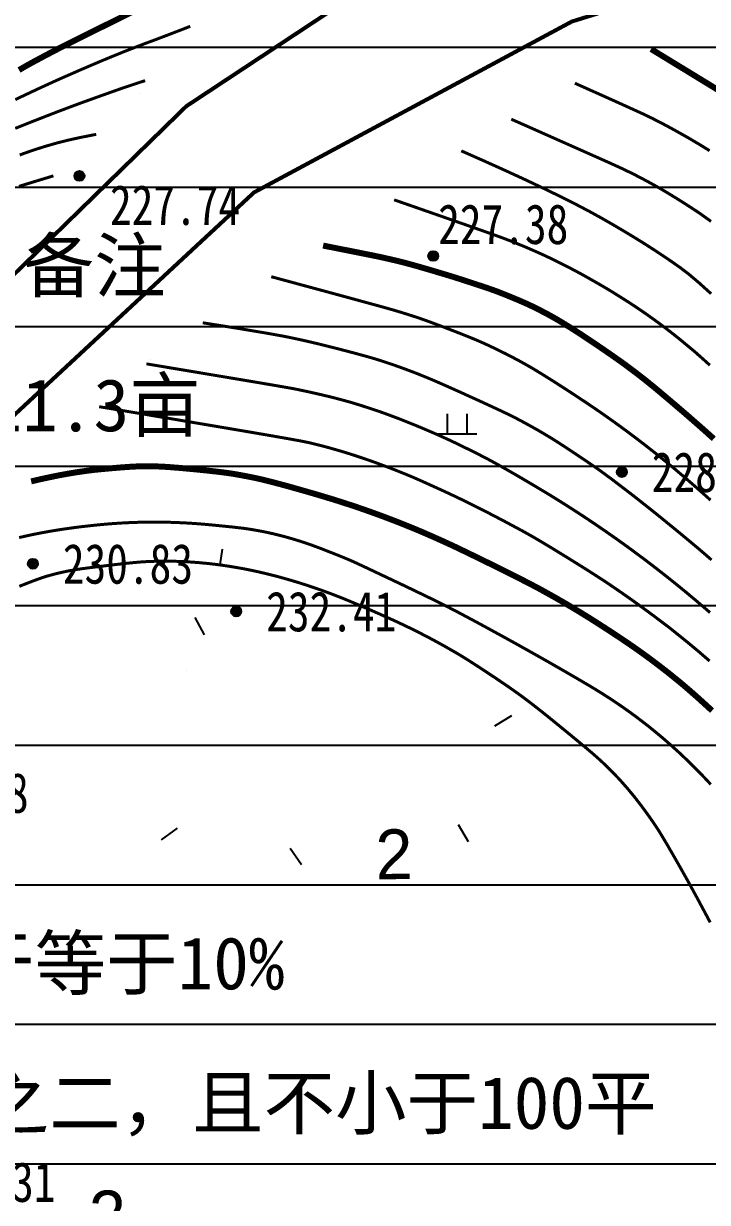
# Model space of a CAD drawing. Extents: x 36524600 to 36525730, y 2746759 to 2747713.
# Drawn here: x 36525126.11 to 36525143.26, y 2747322.76 to 2747352.33 of the extents above; entities that cross this region are included whole.
import ezdxf
from ezdxf.enums import TextEntityAlignment as Align

# ---------------------------------------------------------------- set-up
doc = ezdxf.new("R2010")
doc.units = 0
doc.header["$LTSCALE"] = 1000
doc.header["$MEASUREMENT"] = 0
doc.linetypes.add('X3', pattern=[5, 4, -1])
doc.linetypes.add('X39', pattern=[3, 2.5, -0.5])
for name, color, linetype in [('DGX', 251, 'Continuous'), ('DLSS', 4, 'Continuous'), ('DMTZ', 3, 'Continuous'), ('GCD', 252, 'Continuous'), ('JMD', 6, 'Continuous'), ('PLZJ', 6, 'Continuous'), ('PP-DX-PT', 251, 'Continuous'), ('PUB_TAB', 7, 'Continuous')]:
    doc.layers.add(name, color=color, linetype=linetype)
doc.styles.add('正等线体', font='宋体.shx', dxfattribs={"bigfont": '@@gbcbig.shx'})
doc.styles.add('细等线体', font='g13f12w.shx', dxfattribs={"width": 0.8, "bigfont": '@@gbcbig.shx'})
doc.styles.add('黑体', font='simhei.ttf')
doc.linetypes.add('10421', pattern='A,2,[150,AAA.SHX,S=0.5,R=0,X=0,Y=0.5],1e-11', length=2)

# ---------------------------------------------------------------- blocks, each defined once
blk = doc.blocks.new('gc200')
h = blk.add_hatch(color=256)
edge = h.paths.add_edge_path()
edge.add_arc((0, 0), 0.25, 0, 360)
blk.add_circle((0, 0), 0.25)
blk = doc.blocks.new('dxt')
at = {"color": 253}
for p, q in [((36525136.725, 2747342.538, 230.251), (36525136.725, 2747342.038, 230.251)), ((36525137.225, 2747342.538, 230.251), (36525137.225, 2747342.038, 230.251)), ((36525136.475, 2747342.038, 230.251), (36525137.475, 2747342.038, 230.251))]:
    blk.add_line(p, q, dxfattribs=at)
at = {"layer": 'DGX', "color": 253, "linetype": 'Continuous'}
blk.add_line((36525131.032, 2747338.751, 231), (36525131.092, 2747339.147, 231), dxfattribs=at)
at = {"layer": 'DGX', "color": 253, "linetype": 'Continuous', "flags": 128}
for points, const_width in [([(36525132.292, 2747354.33), (36525131.155, 2747353.77), (36525130.152, 2747353.275), (36525129.283, 2747352.847), (36525128.549, 2747352.484), (36525127.949, 2747352.186), (36525127.483, 2747351.955), (36525127.153, 2747351.789), (36525126.956, 2747351.689), (36525126.831, 2747351.624), (36525126.714, 2747351.563), (36525126.606, 2747351.506), (36525126.506, 2747351.452), (36525126.413, 2747351.403), (36525126.329, 2747351.357), (36525126.254, 2747351.316), (36525126.186, 2747351.278), (36525126.106, 2747351.232), (36525125.991, 2747351.166)], 0.15), ([(36525143.527, 2747350.662), (36525143.195, 2747350.865), (36525142.803, 2747351.105), (36525142.352, 2747351.38), (36525141.842, 2747351.692)], 0.15), ([(36525130.285, 2747352.262), (36525130.15, 2747352.209), (36525130.016, 2747352.157), (36525129.883, 2747352.106), (36525129.753, 2747352.056), (36525129.625, 2747352.007), (36525129.498, 2747351.959), (36525129.373, 2747351.912), (36525129.25, 2747351.866), (36525129.128, 2747351.821), (36525129.006, 2747351.774), (36525128.885, 2747351.728), (36525128.764, 2747351.68), (36525128.642, 2747351.633), (36525128.521, 2747351.584), (36525128.401, 2747351.535), (36525128.28, 2747351.486), (36525128.158, 2747351.435), (36525128.032, 2747351.383), (36525127.903, 2747351.328), (36525127.771, 2747351.272), (36525127.634, 2747351.213), (36525127.495, 2747351.153), (36525127.352, 2747351.09), (36525127.205, 2747351.026), (36525127.055, 2747350.96), (36525126.901, 2747350.891), (36525126.743, 2747350.819), (36525126.582, 2747350.745), (36525126.417, 2747350.669), (36525126.248, 2747350.589), (36525126.075, 2747350.508), (36525125.899, 2747350.424)], 0.075), ([(36525143.31, 2747349.141), (36525143.272, 2747349.165), (36525143.235, 2747349.188), (36525143.197, 2747349.212), (36525143.16, 2747349.235), (36525143.122, 2747349.258), (36525143.084, 2747349.281), (36525143.047, 2747349.304), (36525143.01, 2747349.326), (36525142.975, 2747349.346), (36525142.943, 2747349.365), (36525142.914, 2747349.383), (36525142.886, 2747349.399), (36525142.861, 2747349.414), (36525142.839, 2747349.427), (36525142.818, 2747349.439), (36525142.797, 2747349.451), (36525142.773, 2747349.466), (36525142.744, 2747349.482), (36525142.713, 2747349.5), (36525142.677, 2747349.52), (36525142.638, 2747349.542), (36525142.595, 2747349.566), (36525142.549, 2747349.592), (36525142.501, 2747349.619), (36525142.452, 2747349.646), (36525142.404, 2747349.673), (36525142.356, 2747349.699), (36525142.307, 2747349.726), (36525142.258, 2747349.752), (36525142.21, 2747349.778), (36525142.161, 2747349.804), (36525142.112, 2747349.83), (36525142.063, 2747349.855), (36525142.014, 2747349.881), (36525141.964, 2747349.906), (36525141.915, 2747349.931), (36525141.866, 2747349.956), (36525141.816, 2747349.98), (36525141.767, 2747350.005), (36525141.695, 2747350.039), (36525141.578, 2747350.093), (36525141.416, 2747350.167), (36525141.209, 2747350.261), (36525140.957, 2747350.375), (36525140.661, 2747350.508), (36525140.319, 2747350.661), (36525139.932, 2747350.834)], 0.075), ([(36525129.155, 2747350.9), (36525129.083, 2747350.876), (36525129.014, 2747350.854), (36525128.947, 2747350.832), (36525128.882, 2747350.811), (36525128.82, 2747350.79), (36525128.76, 2747350.77), (36525128.702, 2747350.751), (36525128.646, 2747350.732), (36525128.584, 2747350.711), (36525128.507, 2747350.684), (36525128.414, 2747350.651), (36525128.307, 2747350.613), (36525128.184, 2747350.569), (36525128.046, 2747350.52), (36525127.892, 2747350.465), (36525127.724, 2747350.404), (36525127.544, 2747350.339), (36525127.358, 2747350.27), (36525127.166, 2747350.198), (36525126.968, 2747350.123), (36525126.763, 2747350.044), (36525126.553, 2747349.962), (36525126.335, 2747349.877), (36525126.112, 2747349.788), (36525125.895, 2747349.701)], 0.075), ([(36525143.346, 2747347.367), (36525143.286, 2747347.411), (36525143.229, 2747347.452), (36525143.176, 2747347.49), (36525143.128, 2747347.524), (36525143.083, 2747347.556), (36525143.043, 2747347.583), (36525143.007, 2747347.608), (36525142.972, 2747347.631), (36525142.937, 2747347.654), (36525142.903, 2747347.676), (36525142.868, 2747347.699), (36525142.833, 2747347.722), (36525142.798, 2747347.745), (36525142.763, 2747347.767), (36525142.728, 2747347.79), (36525142.692, 2747347.813), (36525142.654, 2747347.837), (36525142.613, 2747347.863), (36525142.57, 2747347.89), (36525142.525, 2747347.918), (36525142.478, 2747347.948), (36525142.428, 2747347.978), (36525142.376, 2747348.01), (36525142.323, 2747348.043), (36525142.27, 2747348.075), (36525142.217, 2747348.107), (36525142.163, 2747348.138), (36525142.11, 2747348.17), (36525142.056, 2747348.201), (36525142.002, 2747348.232), (36525141.948, 2747348.263), (36525141.894, 2747348.293), (36525141.839, 2747348.323), (36525141.785, 2747348.353), (36525141.73, 2747348.383), (36525141.675, 2747348.412), (36525141.62, 2747348.441), (36525141.565, 2747348.47), (36525141.51, 2747348.498), (36525141.455, 2747348.527), (36525141.399, 2747348.555), (36525141.344, 2747348.583), (36525141.288, 2747348.61), (36525141.232, 2747348.637), (36525141.176, 2747348.664), (36525141.12, 2747348.691), (36525141.063, 2747348.717), (36525140.972, 2747348.759), (36525140.809, 2747348.833), (36525140.574, 2747348.938), (36525140.269, 2747349.074), (36525139.892, 2747349.241), (36525139.445, 2747349.44), (36525138.926, 2747349.671), (36525138.336, 2747349.932)], 0.075), ([(36525137.082, 2747349.138), (36525137.663, 2747348.881), (36525138.204, 2747348.637), (36525138.705, 2747348.406), (36525139.167, 2747348.187), (36525139.589, 2747347.982), (36525139.971, 2747347.789), (36525140.313, 2747347.609), (36525140.616, 2747347.442), (36525140.894, 2747347.282), (36525141.162, 2747347.124), (36525141.42, 2747346.968), (36525141.669, 2747346.814), (36525141.907, 2747346.661), (36525142.136, 2747346.51), (36525142.356, 2747346.361), (36525142.565, 2747346.214), (36525142.789, 2747346.044), (36525143.049, 2747345.824), (36525143.347, 2747345.554)], 0.075), ([(36525126.008, 2747349.034), (36525126.1, 2747349.068), (36525126.174, 2747349.094), (36525126.238, 2747349.117), (36525126.302, 2747349.139), (36525126.366, 2747349.16), (36525126.431, 2747349.182), (36525126.495, 2747349.202), (36525126.56, 2747349.223), (36525126.625, 2747349.243), (36525126.69, 2747349.263), (36525126.755, 2747349.282), (36525126.822, 2747349.301), (36525126.889, 2747349.32), (36525126.958, 2747349.339), (36525127.027, 2747349.357), (36525127.098, 2747349.375), (36525127.169, 2747349.392), (36525127.242, 2747349.41), (36525127.317, 2747349.427), (36525127.394, 2747349.444), (36525127.475, 2747349.462), (36525127.559, 2747349.48), (36525127.647, 2747349.497), (36525127.737, 2747349.515), (36525127.83, 2747349.533), (36525127.927, 2747349.551)], 0.075), ([(36525126.855, 2747348.511), (36525126.401, 2747348.373), (36525125.99, 2747348.247)], 0.075), ([(36525143.316, 2747343.761), (36525143.247, 2747343.824), (36525143.185, 2747343.88), (36525143.13, 2747343.929), (36525143.082, 2747343.972), (36525143.041, 2747344.008), (36525143.008, 2747344.037), (36525142.982, 2747344.06), (36525142.964, 2747344.077), (36525142.953, 2747344.087), (36525142.949, 2747344.09), (36525142.945, 2747344.093), (36525142.934, 2747344.103), (36525142.915, 2747344.119), (36525142.888, 2747344.141), (36525142.854, 2747344.169), (36525142.812, 2747344.204), (36525142.763, 2747344.245), (36525142.706, 2747344.292), (36525142.646, 2747344.342), (36525142.585, 2747344.392), (36525142.524, 2747344.442), (36525142.462, 2747344.491), (36525142.401, 2747344.54), (36525142.339, 2747344.588), (36525142.277, 2747344.636), (36525142.214, 2747344.684), (36525142.152, 2747344.732), (36525142.089, 2747344.779), (36525142.025, 2747344.826), (36525141.962, 2747344.872), (36525141.898, 2747344.918), (36525141.834, 2747344.964), (36525141.77, 2747345.01), (36525141.706, 2747345.055), (36525141.641, 2747345.099), (36525141.576, 2747345.144), (36525141.511, 2747345.188), (36525141.445, 2747345.232), (36525141.38, 2747345.275), (36525141.314, 2747345.318), (36525141.248, 2747345.361), (36525141.181, 2747345.403), (36525141.117, 2747345.444), (36525141.056, 2747345.482), (36525141, 2747345.517), (36525140.947, 2747345.55), (36525140.898, 2747345.581), (36525140.853, 2747345.608), (36525140.812, 2747345.633), (36525140.776, 2747345.656), (36525140.737, 2747345.679), (36525140.693, 2747345.705), (36525140.642, 2747345.735), (36525140.584, 2747345.768), (36525140.521, 2747345.805), (36525140.451, 2747345.845), (36525140.374, 2747345.889), (36525140.291, 2747345.936), (36525140.205, 2747345.985), (36525140.119, 2747346.033), (36525140.032, 2747346.08), (36525139.945, 2747346.127), (36525139.857, 2747346.173), (36525139.77, 2747346.219), (36525139.682, 2747346.264), (36525139.593, 2747346.309), (36525139.505, 2747346.353), (36525139.416, 2747346.397), (36525139.327, 2747346.44), (36525139.237, 2747346.482), (36525139.148, 2747346.524), (36525139.058, 2747346.565), (36525138.967, 2747346.605), (36525138.877, 2747346.645), (36525138.786, 2747346.685), (36525138.695, 2747346.724), (36525138.604, 2747346.762), (36525138.512, 2747346.799), (36525138.421, 2747346.836), (36525138.329, 2747346.873), (36525138.236, 2747346.909), (36525138.144, 2747346.944), (36525138.02, 2747346.989), (36525137.834, 2747347.057), (36525137.584, 2747347.145), (36525137.273, 2747347.255), (36525136.898, 2747347.386), (36525136.461, 2747347.539), (36525135.962, 2747347.713), (36525135.399, 2747347.909)], 0.075), ([(36525143.415, 2747341.916), (36525143.301, 2747342.018), (36525143.185, 2747342.122), (36525143.066, 2747342.227), (36525142.944, 2747342.334), (36525142.82, 2747342.442), (36525142.694, 2747342.552), (36525142.564, 2747342.663), (36525142.432, 2747342.776), (36525142.304, 2747342.885), (36525142.185, 2747342.985), (36525142.076, 2747343.077), (36525141.976, 2747343.161), (36525141.886, 2747343.235), (36525141.805, 2747343.301), (36525141.735, 2747343.358), (36525141.673, 2747343.407), (36525141.617, 2747343.451), (36525141.56, 2747343.495), (36525141.503, 2747343.539), (36525141.446, 2747343.583), (36525141.389, 2747343.626), (36525141.332, 2747343.669), (36525141.274, 2747343.712), (36525141.217, 2747343.755), (36525141.156, 2747343.799), (36525141.089, 2747343.848), (36525141.015, 2747343.9), (36525140.935, 2747343.956), (36525140.849, 2747344.017), (36525140.756, 2747344.081), (36525140.657, 2747344.149), (36525140.552, 2747344.221), (36525140.446, 2747344.293), (36525140.344, 2747344.361), (36525140.247, 2747344.426), (36525140.155, 2747344.487), (36525140.068, 2747344.545), (36525139.985, 2747344.598), (36525139.907, 2747344.648), (36525139.833, 2747344.695), (36525139.764, 2747344.738), (36525139.699, 2747344.778), (36525139.639, 2747344.815), (36525139.583, 2747344.849), (36525139.531, 2747344.88), (36525139.484, 2747344.908), (36525139.441, 2747344.933), (36525139.402, 2747344.955), (36525139.365, 2747344.975), (36525139.329, 2747344.995), (36525139.292, 2747345.016), (36525139.255, 2747345.036), (36525139.218, 2747345.056), (36525139.181, 2747345.075), (36525139.144, 2747345.095), (36525139.107, 2747345.114), (36525139.069, 2747345.134), (36525139.032, 2747345.153), (36525138.994, 2747345.172), (36525138.957, 2747345.19), (36525138.919, 2747345.209), (36525138.882, 2747345.228), (36525138.844, 2747345.246), (36525138.806, 2747345.264), (36525138.766, 2747345.283), (36525138.721, 2747345.304), (36525138.67, 2747345.326), (36525138.615, 2747345.35), (36525138.555, 2747345.376), (36525138.49, 2747345.404), (36525138.42, 2747345.433), (36525138.345, 2747345.464), (36525138.269, 2747345.495), (36525138.199, 2747345.524), (36525138.133, 2747345.55), (36525138.072, 2747345.574), (36525138.016, 2747345.596), (36525137.965, 2747345.616), (36525137.918, 2747345.633), (36525137.876, 2747345.648), (36525137.833, 2747345.663), (36525137.781, 2747345.681), (36525137.723, 2747345.701), (36525137.656, 2747345.723), (36525137.582, 2747345.748), (36525137.5, 2747345.775), (36525137.41, 2747345.805), (36525137.313, 2747345.837), (36525137.209, 2747345.871), (36525137.102, 2747345.906), (36525136.99, 2747345.941), (36525136.874, 2747345.978), (36525136.754, 2747346.015), (36525136.629, 2747346.053), (36525136.5, 2747346.091), (36525136.367, 2747346.131), (36525136.236, 2747346.17), (36525136.113, 2747346.205), (36525135.999, 2747346.238), (36525135.893, 2747346.268), (36525135.795, 2747346.295), (36525135.706, 2747346.319), (36525135.625, 2747346.34), (36525135.552, 2747346.358), (36525135.484, 2747346.375), (36525135.415, 2747346.392), (36525135.346, 2747346.408), (36525135.278, 2747346.424), (36525135.209, 2747346.439), (36525135.14, 2747346.455), (36525135.071, 2747346.47), (36525135.002, 2747346.485), (36525134.92, 2747346.502), (36525134.812, 2747346.524), (36525134.678, 2747346.551), (36525134.518, 2747346.583), (36525134.332, 2747346.62), (36525134.12, 2747346.662), (36525133.882, 2747346.709), (36525133.618, 2747346.761)], 0.15), ([(36525143.333, 2747340.376), (36525143.249, 2747340.452), (36525143.164, 2747340.528), (36525143.079, 2747340.603), (36525142.994, 2747340.679), (36525142.909, 2747340.753), (36525142.823, 2747340.828), (36525142.737, 2747340.902), (36525142.651, 2747340.976), (36525142.564, 2747341.049), (36525142.478, 2747341.123), (36525142.391, 2747341.195), (36525142.303, 2747341.268), (36525142.215, 2747341.34), (36525142.127, 2747341.411), (36525142.039, 2747341.483), (36525141.95, 2747341.554), (36525141.861, 2747341.624), (36525141.772, 2747341.694), (36525141.683, 2747341.764), (36525141.593, 2747341.833), (36525141.503, 2747341.902), (36525141.412, 2747341.971), (36525141.321, 2747342.039), (36525141.23, 2747342.107), (36525141.139, 2747342.174), (36525141.047, 2747342.241), (36525140.955, 2747342.307), (36525140.863, 2747342.374), (36525140.771, 2747342.439), (36525140.678, 2747342.505), (36525140.585, 2747342.57), (36525140.492, 2747342.634), (36525140.398, 2747342.698), (36525140.302, 2747342.763), (36525140.202, 2747342.831), (36525140.097, 2747342.9), (36525139.989, 2747342.972), (36525139.876, 2747343.046), (36525139.758, 2747343.123), (36525139.637, 2747343.201), (36525139.511, 2747343.282), (36525139.387, 2747343.362), (36525139.27, 2747343.435), (36525139.161, 2747343.503), (36525139.06, 2747343.566), (36525138.966, 2747343.623), (36525138.88, 2747343.675), (36525138.802, 2747343.721), (36525138.731, 2747343.761), (36525138.664, 2747343.799), (36525138.597, 2747343.836), (36525138.53, 2747343.873), (36525138.462, 2747343.909), (36525138.394, 2747343.945), (36525138.326, 2747343.981), (36525138.258, 2747344.016), (36525138.19, 2747344.051), (36525138.121, 2747344.085), (36525138.053, 2747344.119), (36525137.984, 2747344.153), (36525137.914, 2747344.186), (36525137.845, 2747344.219), (36525137.776, 2747344.252), (36525137.706, 2747344.284), (36525137.636, 2747344.316), (36525137.561, 2747344.349), (36525137.478, 2747344.385), (36525137.385, 2747344.424), (36525137.283, 2747344.465), (36525137.171, 2747344.51), (36525137.051, 2747344.558), (36525136.921, 2747344.609), (36525136.782, 2747344.662), (36525136.643, 2747344.716), (36525136.513, 2747344.765), (36525136.392, 2747344.81), (36525136.279, 2747344.852), (36525136.175, 2747344.889), (36525136.08, 2747344.923), (36525135.994, 2747344.953), (36525135.916, 2747344.978), (36525135.843, 2747345.002), (36525135.77, 2747345.025), (36525135.697, 2747345.049), (36525135.623, 2747345.071), (36525135.55, 2747345.094), (36525135.476, 2747345.116), (36525135.402, 2747345.138), (36525135.329, 2747345.159), (36525135.217, 2747345.191), (36525135.03, 2747345.243), (36525134.767, 2747345.315), (36525134.428, 2747345.408), (36525134.013, 2747345.521), (36525133.523, 2747345.654), (36525132.958, 2747345.807), (36525132.316, 2747345.981)], 0.075), ([(36525143.358, 2747338.877), (36525143.273, 2747338.951), (36525143.178, 2747339.034), (36525143.073, 2747339.124), (36525142.957, 2747339.222), (36525142.83, 2747339.328), (36525142.693, 2747339.442), (36525142.545, 2747339.564), (36525142.387, 2747339.694), (36525142.226, 2747339.825), (36525142.072, 2747339.951), (36525141.923, 2747340.071), (36525141.78, 2747340.185), (36525141.642, 2747340.294), (36525141.511, 2747340.398), (36525141.386, 2747340.496), (36525141.266, 2747340.588), (36525141.153, 2747340.675), (36525141.049, 2747340.754), (36525140.952, 2747340.828), (36525140.864, 2747340.895), (36525140.783, 2747340.955), (36525140.711, 2747341.009), (36525140.646, 2747341.056), (36525140.59, 2747341.097), (36525140.535, 2747341.137), (36525140.472, 2747341.181), (36525140.403, 2747341.229), (36525140.326, 2747341.281), (36525140.243, 2747341.338), (36525140.153, 2747341.399), (36525140.056, 2747341.464), (36525139.953, 2747341.533), (36525139.849, 2747341.602), (36525139.751, 2747341.667), (36525139.661, 2747341.726), (36525139.576, 2747341.781), (36525139.499, 2747341.831), (36525139.427, 2747341.876), (36525139.363, 2747341.917), (36525139.304, 2747341.953), (36525139.249, 2747341.986), (36525139.194, 2747342.019), (36525139.139, 2747342.052), (36525139.083, 2747342.084), (36525139.028, 2747342.117), (36525138.972, 2747342.149), (36525138.916, 2747342.18), (36525138.86, 2747342.212), (36525138.804, 2747342.243), (36525138.747, 2747342.274), (36525138.691, 2747342.305), (36525138.634, 2747342.336), (36525138.578, 2747342.366), (36525138.521, 2747342.396), (36525138.464, 2747342.426), (36525138.407, 2747342.456), (36525138.341, 2747342.489), (36525138.26, 2747342.529), (36525138.161, 2747342.576), (36525138.047, 2747342.63), (36525137.916, 2747342.691), (36525137.769, 2747342.759), (36525137.605, 2747342.835), (36525137.425, 2747342.917), (36525137.243, 2747342.999), (36525137.076, 2747343.076), (36525136.921, 2747343.145), (36525136.781, 2747343.208), (36525136.654, 2747343.264), (36525136.541, 2747343.314), (36525136.442, 2747343.357), (36525136.356, 2747343.394), (36525136.277, 2747343.427), (36525136.198, 2747343.46), (36525136.118, 2747343.492), (36525136.039, 2747343.524), (36525135.959, 2747343.556), (36525135.879, 2747343.587), (36525135.799, 2747343.617), (36525135.719, 2747343.647), (36525135.638, 2747343.677), (36525135.558, 2747343.706), (36525135.477, 2747343.735), (36525135.396, 2747343.764), (36525135.315, 2747343.791), (36525135.234, 2747343.819), (36525135.153, 2747343.846), (36525135.071, 2747343.873), (36525134.983, 2747343.9), (36525134.883, 2747343.931), (36525134.769, 2747343.963), (36525134.643, 2747343.999), (36525134.504, 2747344.037), (36525134.352, 2747344.078), (36525134.188, 2747344.121), (36525134.011, 2747344.167), (36525133.83, 2747344.213), (36525133.656, 2747344.257), (36525133.488, 2747344.298), (36525133.327, 2747344.336), (36525133.172, 2747344.372), (36525133.023, 2747344.405), (36525132.88, 2747344.436), (36525132.744, 2747344.464), (36525132.594, 2747344.494), (36525132.41, 2747344.527), (36525132.192, 2747344.566), (36525131.941, 2747344.608), (36525131.656, 2747344.656), (36525131.337, 2747344.708), (36525130.985, 2747344.764), (36525130.599, 2747344.825)], 0.075), ([(36525143.321, 2747337.555), (36525143.238, 2747337.627), (36525143.154, 2747337.699), (36525143.07, 2747337.771), (36525142.985, 2747337.843), (36525142.901, 2747337.914), (36525142.816, 2747337.985), (36525142.731, 2747338.056), (36525142.645, 2747338.126), (36525142.56, 2747338.196), (36525142.474, 2747338.266), (36525142.387, 2747338.336), (36525142.301, 2747338.405), (36525142.214, 2747338.474), (36525142.127, 2747338.542), (36525142.04, 2747338.61), (36525141.953, 2747338.678), (36525141.865, 2747338.746), (36525141.777, 2747338.813), (36525141.689, 2747338.88), (36525141.6, 2747338.946), (36525141.512, 2747339.012), (36525141.423, 2747339.078), (36525141.334, 2747339.144), (36525141.244, 2747339.209), (36525141.155, 2747339.274), (36525141.065, 2747339.338), (36525140.974, 2747339.403), (36525140.884, 2747339.466), (36525140.793, 2747339.53), (36525140.703, 2747339.593), (36525140.611, 2747339.656), (36525140.52, 2747339.718), (36525140.429, 2747339.781), (36525140.337, 2747339.842), (36525140.245, 2747339.904), (36525140.152, 2747339.965), (36525140.06, 2747340.026), (36525139.967, 2747340.086), (36525139.874, 2747340.146), (36525139.781, 2747340.206), (36525139.688, 2747340.265), (36525139.594, 2747340.324), (36525139.5, 2747340.383), (36525139.406, 2747340.441), (36525139.312, 2747340.499), (36525139.217, 2747340.557), (36525139.122, 2747340.614), (36525139.027, 2747340.671), (36525138.934, 2747340.726), (36525138.845, 2747340.779), (36525138.76, 2747340.829), (36525138.679, 2747340.877), (36525138.602, 2747340.923), (36525138.528, 2747340.965), (36525138.459, 2747341.006), (36525138.393, 2747341.044), (36525138.33, 2747341.08), (36525138.266, 2747341.117), (36525138.202, 2747341.153), (36525138.138, 2747341.189), (36525138.074, 2747341.225), (36525138.009, 2747341.262), (36525137.944, 2747341.298), (36525137.879, 2747341.334), (36525137.81, 2747341.372), (36525137.732, 2747341.413), (36525137.646, 2747341.458), (36525137.551, 2747341.507), (36525137.447, 2747341.559), (36525137.335, 2747341.616), (36525137.214, 2747341.675), (36525137.085, 2747341.739), (36525136.95, 2747341.804), (36525136.813, 2747341.869), (36525136.674, 2747341.933), (36525136.532, 2747341.997), (36525136.387, 2747342.061), (36525136.24, 2747342.124), (36525136.091, 2747342.188), (36525135.939, 2747342.25), (36525135.788, 2747342.311), (36525135.643, 2747342.369), (36525135.504, 2747342.424), (36525135.37, 2747342.475), (36525135.242, 2747342.522), (36525135.119, 2747342.567), (36525135.001, 2747342.608), (36525134.889, 2747342.646), (36525134.783, 2747342.681), (36525134.684, 2747342.713), (36525134.592, 2747342.743), (36525134.506, 2747342.77), (36525134.427, 2747342.794), (36525134.355, 2747342.816), (36525134.289, 2747342.836), (36525134.23, 2747342.852), (36525134.175, 2747342.867), (36525134.119, 2747342.883), (36525134.063, 2747342.897), (36525134.008, 2747342.912), (36525133.952, 2747342.927), (36525133.896, 2747342.941), (36525133.84, 2747342.955), (36525133.785, 2747342.969), (36525133.729, 2747342.983), (36525133.673, 2747342.996), (36525133.617, 2747343.01), (36525133.561, 2747343.023), (36525133.504, 2747343.036), (36525133.448, 2747343.049), (36525133.392, 2747343.062), (36525133.336, 2747343.074), (36525133.28, 2747343.087), (36525133.223, 2747343.099), (36525133.167, 2747343.111), (36525133.111, 2747343.123), (36525133.054, 2747343.135), (36525132.998, 2747343.147), (36525132.941, 2747343.158), (36525132.885, 2747343.17), (36525132.778, 2747343.189), (36525132.569, 2747343.226), (36525132.259, 2747343.279), (36525131.847, 2747343.349), (36525131.334, 2747343.435), (36525130.719, 2747343.538), (36525130.003, 2747343.658), (36525129.186, 2747343.795)], 0.075), ([(36525143.31, 2747336.34), (36525143.239, 2747336.402), (36525143.168, 2747336.463), (36525143.097, 2747336.525), (36525143.026, 2747336.586), (36525142.954, 2747336.646), (36525142.882, 2747336.706), (36525142.809, 2747336.766), (36525142.737, 2747336.826), (36525142.664, 2747336.885), (36525142.591, 2747336.944), (36525142.522, 2747336.999), (36525142.463, 2747337.047), (36525142.412, 2747337.088), (36525142.371, 2747337.121), (36525142.339, 2747337.147), (36525142.316, 2747337.165), (36525142.302, 2747337.176), (36525142.298, 2747337.18), (36525142.293, 2747337.183), (36525142.279, 2747337.194), (36525142.255, 2747337.212), (36525142.222, 2747337.236), (36525142.18, 2747337.268), (36525142.128, 2747337.307), (36525142.067, 2747337.353), (36525141.997, 2747337.406), (36525141.922, 2747337.463), (36525141.846, 2747337.519), (36525141.771, 2747337.575), (36525141.695, 2747337.63), (36525141.619, 2747337.686), (36525141.543, 2747337.741), (36525141.467, 2747337.796), (36525141.39, 2747337.851), (36525141.314, 2747337.905), (36525141.237, 2747337.959), (36525141.16, 2747338.013), (36525141.083, 2747338.067), (36525141.005, 2747338.12), (36525140.928, 2747338.173), (36525140.85, 2747338.226), (36525140.772, 2747338.279), (36525140.689, 2747338.335), (36525140.595, 2747338.396), (36525140.49, 2747338.464), (36525140.374, 2747338.538), (36525140.248, 2747338.619), (36525140.111, 2747338.705), (36525139.963, 2747338.797), (36525139.804, 2747338.896), (36525139.645, 2747338.994), (36525139.498, 2747339.085), (36525139.361, 2747339.169), (36525139.234, 2747339.245), (36525139.119, 2747339.314), (36525139.015, 2747339.376), (36525138.921, 2747339.431), (36525138.838, 2747339.479), (36525138.756, 2747339.525), (36525138.664, 2747339.577), (36525138.561, 2747339.633), (36525138.449, 2747339.693), (36525138.326, 2747339.759), (36525138.194, 2747339.83), (36525138.051, 2747339.905), (36525137.898, 2747339.985), (36525137.74, 2747340.067), (36525137.582, 2747340.148), (36525137.423, 2747340.228), (36525137.264, 2747340.307), (36525137.104, 2747340.385), (36525136.943, 2747340.462), (36525136.783, 2747340.538), (36525136.621, 2747340.613), (36525136.465, 2747340.684), (36525136.32, 2747340.75), (36525136.185, 2747340.811), (36525136.062, 2747340.866), (36525135.949, 2747340.916), (36525135.847, 2747340.96), (36525135.756, 2747340.998), (36525135.676, 2747341.031), (36525135.602, 2747341.061), (36525135.527, 2747341.091), (36525135.452, 2747341.121), (36525135.377, 2747341.15), (36525135.302, 2747341.179), (36525135.227, 2747341.208), (36525135.152, 2747341.236), (36525135.076, 2747341.264), (36525135.001, 2747341.292), (36525134.925, 2747341.32), (36525134.849, 2747341.347), (36525134.773, 2747341.374), (36525134.698, 2747341.4), (36525134.621, 2747341.426), (36525134.545, 2747341.452), (36525134.469, 2747341.477), (36525134.393, 2747341.502), (36525134.316, 2747341.527), (36525134.239, 2747341.551), (36525134.163, 2747341.575), (36525134.086, 2747341.598), (36525134.009, 2747341.621), (36525133.932, 2747341.643), (36525133.854, 2747341.665), (36525133.777, 2747341.687), (36525133.699, 2747341.708), (36525133.622, 2747341.729), (36525133.544, 2747341.749), (36525133.466, 2747341.769), (36525133.388, 2747341.788), (36525133.31, 2747341.807), (36525133.232, 2747341.825), (36525133.081, 2747341.855), (36525132.787, 2747341.909), (36525132.349, 2747341.986), (36525131.767, 2747342.086), (36525131.042, 2747342.209), (36525130.172, 2747342.356), (36525129.158, 2747342.527), (36525128.001, 2747342.72)], 0.075), ([(36525143.371, 2747335.095), (36525143.259, 2747335.198), (36525143.152, 2747335.296), (36525143.051, 2747335.388), (36525142.954, 2747335.474), (36525142.863, 2747335.554), (36525142.777, 2747335.629), (36525142.696, 2747335.699), (36525142.621, 2747335.762), (36525142.548, 2747335.823), (36525142.474, 2747335.883), (36525142.4, 2747335.943), (36525142.326, 2747336.003), (36525142.252, 2747336.062), (36525142.177, 2747336.12), (36525142.102, 2747336.179), (36525142.027, 2747336.236), (36525141.951, 2747336.294), (36525141.875, 2747336.351), (36525141.799, 2747336.408), (36525141.722, 2747336.464), (36525141.645, 2747336.52), (36525141.568, 2747336.575), (36525141.491, 2747336.63), (36525141.413, 2747336.685), (36525141.333, 2747336.74), (36525141.249, 2747336.798), (36525141.161, 2747336.857), (36525141.069, 2747336.919), (36525140.974, 2747336.982), (36525140.874, 2747337.048), (36525140.77, 2747337.116), (36525140.662, 2747337.186), (36525140.553, 2747337.256), (36525140.447, 2747337.324), (36525140.343, 2747337.39), (36525140.241, 2747337.454), (36525140.141, 2747337.515), (36525140.044, 2747337.575), (36525139.948, 2747337.633), (36525139.855, 2747337.689), (36525139.763, 2747337.743), (36525139.671, 2747337.797), (36525139.578, 2747337.851), (36525139.486, 2747337.904), (36525139.393, 2747337.957), (36525139.3, 2747338.009), (36525139.206, 2747338.061), (36525139.113, 2747338.113), (36525139.012, 2747338.168), (36525138.898, 2747338.228), (36525138.77, 2747338.295), (36525138.629, 2747338.367), (36525138.474, 2747338.446), (36525138.306, 2747338.531), (36525138.125, 2747338.622), (36525137.929, 2747338.718), (36525137.733, 2747338.815), (36525137.548, 2747338.906), (36525137.375, 2747338.99), (36525137.214, 2747339.068), (36525137.064, 2747339.14), (36525136.926, 2747339.206), (36525136.799, 2747339.265), (36525136.684, 2747339.318), (36525136.574, 2747339.368), (36525136.465, 2747339.417), (36525136.355, 2747339.466), (36525136.245, 2747339.514), (36525136.134, 2747339.562), (36525136.024, 2747339.609), (36525135.913, 2747339.655), (36525135.802, 2747339.701), (36525135.69, 2747339.746), (36525135.579, 2747339.791), (36525135.467, 2747339.835), (36525135.355, 2747339.878), (36525135.242, 2747339.921), (36525135.13, 2747339.964), (36525135.017, 2747340.005), (36525134.904, 2747340.047), (36525134.791, 2747340.087), (36525134.678, 2747340.127), (36525134.564, 2747340.167), (36525134.45, 2747340.206), (36525134.336, 2747340.244), (36525134.222, 2747340.281), (36525134.108, 2747340.318), (36525133.993, 2747340.355), (36525133.876, 2747340.392), (36525133.753, 2747340.429), (36525133.625, 2747340.468), (36525133.491, 2747340.508), (36525133.352, 2747340.549), (36525133.208, 2747340.59), (36525133.058, 2747340.633), (36525132.902, 2747340.677), (36525132.75, 2747340.72), (36525132.607, 2747340.759), (36525132.475, 2747340.794), (36525132.354, 2747340.826), (36525132.243, 2747340.855), (36525132.142, 2747340.88), (36525132.052, 2747340.901), (36525131.972, 2747340.919), (36525131.897, 2747340.935), (36525131.822, 2747340.95), (36525131.747, 2747340.965), (36525131.672, 2747340.98), (36525131.597, 2747340.994), (36525131.522, 2747341.008), (36525131.447, 2747341.021), (36525131.371, 2747341.034), (36525131.29, 2747341.047), (36525131.198, 2747341.06), (36525131.094, 2747341.074), (36525130.978, 2747341.088), (36525130.851, 2747341.102), (36525130.712, 2747341.118), (36525130.562, 2747341.133), (36525130.401, 2747341.149), (36525130.24, 2747341.164), (36525130.093, 2747341.178), (36525129.958, 2747341.189), (36525129.837, 2747341.199), (36525129.73, 2747341.207), (36525129.635, 2747341.213), (36525129.554, 2747341.218), (36525129.487, 2747341.22), (36525129.425, 2747341.222), (36525129.364, 2747341.223), (36525129.303, 2747341.223), (36525129.242, 2747341.224), (36525129.18, 2747341.224), (36525129.119, 2747341.224), (36525129.058, 2747341.223), (36525128.997, 2747341.222), (36525128.928, 2747341.22), (36525128.844, 2747341.216), (36525128.745, 2747341.21), (36525128.63, 2747341.202), (36525128.5, 2747341.192), (36525128.355, 2747341.18), (36525128.195, 2747341.166), (36525128.02, 2747341.15), (36525127.833, 2747341.13), (36525127.638, 2747341.105), (36525127.434, 2747341.075), (36525127.223, 2747341.04), (36525127.004, 2747341), (36525126.776, 2747340.954), (36525126.54, 2747340.903), (36525126.296, 2747340.847)], 0.15), ([(36525143.34, 2747333.244), (36525143.278, 2747333.311), (36525143.216, 2747333.378), (36525143.152, 2747333.445), (36525143.088, 2747333.512), (36525143.023, 2747333.579), (36525142.957, 2747333.645), (36525142.89, 2747333.712), (36525142.823, 2747333.779), (36525142.755, 2747333.845), (36525142.686, 2747333.91), (36525142.618, 2747333.975), (36525142.549, 2747334.04), (36525142.48, 2747334.103), (36525142.41, 2747334.166), (36525142.341, 2747334.228), (36525142.271, 2747334.29), (36525142.201, 2747334.351), (36525142.13, 2747334.412), (36525142.06, 2747334.472), (36525141.988, 2747334.531), (36525141.916, 2747334.59), (36525141.844, 2747334.649), (36525141.772, 2747334.707), (36525141.699, 2747334.764), (36525141.625, 2747334.821), (36525141.551, 2747334.877), (36525141.477, 2747334.933), (36525141.402, 2747334.989), (36525141.327, 2747335.043), (36525141.252, 2747335.098), (36525141.176, 2747335.151), (36525141.1, 2747335.205), (36525141.023, 2747335.257), (36525140.946, 2747335.309), (36525140.869, 2747335.361), (36525140.791, 2747335.412), (36525140.713, 2747335.462), (36525140.635, 2747335.512), (36525140.556, 2747335.562), (36525140.477, 2747335.61), (36525140.391, 2747335.663), (36525140.292, 2747335.722), (36525140.18, 2747335.788), (36525140.055, 2747335.862), (36525139.916, 2747335.943), (36525139.765, 2747336.03), (36525139.6, 2747336.126), (36525139.422, 2747336.228), (36525139.237, 2747336.334), (36525139.049, 2747336.44), (36525138.86, 2747336.547), (36525138.669, 2747336.654), (36525138.476, 2747336.762), (36525138.282, 2747336.869), (36525138.085, 2747336.978), (36525137.887, 2747337.086), (36525137.694, 2747337.192), (36525137.513, 2747337.29), (36525137.344, 2747337.381), (36525137.188, 2747337.464), (36525137.044, 2747337.541), (36525136.912, 2747337.61), (36525136.792, 2747337.672), (36525136.685, 2747337.727), (36525136.576, 2747337.782), (36525136.454, 2747337.842), (36525136.317, 2747337.91), (36525136.165, 2747337.983), (36525136, 2747338.063), (36525135.82, 2747338.15), (36525135.626, 2747338.243), (36525135.417, 2747338.342), (36525135.212, 2747338.439), (36525135.028, 2747338.526), (36525134.865, 2747338.603), (36525134.723, 2747338.67), (36525134.603, 2747338.726), (36525134.504, 2747338.773), (36525134.425, 2747338.809), (36525134.368, 2747338.835), (36525134.319, 2747338.857), (36525134.264, 2747338.881), (36525134.202, 2747338.907), (36525134.134, 2747338.935), (36525134.061, 2747338.965), (36525133.981, 2747338.997), (36525133.895, 2747339.031), (36525133.804, 2747339.067), (36525133.712, 2747339.103), (36525133.626, 2747339.137), (36525133.546, 2747339.168), (36525133.471, 2747339.196), (36525133.403, 2747339.221), (36525133.34, 2747339.244), (36525133.283, 2747339.265), (36525133.232, 2747339.282), (36525133.184, 2747339.299), (36525133.135, 2747339.315), (36525133.087, 2747339.33), (36525133.039, 2747339.346), (36525132.99, 2747339.361), (36525132.942, 2747339.376), (36525132.893, 2747339.391), (36525132.844, 2747339.406), (36525132.795, 2747339.42), (36525132.747, 2747339.434), (36525132.698, 2747339.447), (36525132.649, 2747339.461), (36525132.6, 2747339.474), (36525132.55, 2747339.487), (36525132.501, 2747339.499), (36525132.452, 2747339.511), (36525132.402, 2747339.523), (36525132.353, 2747339.535), (36525132.303, 2747339.546), (36525132.254, 2747339.557), (36525132.204, 2747339.568), (36525132.154, 2747339.578), (36525132.105, 2747339.588), (36525132.055, 2747339.598), (36525132.005, 2747339.607), (36525131.955, 2747339.616), (36525131.905, 2747339.625), (36525131.855, 2747339.634), (36525131.805, 2747339.642), (36525131.754, 2747339.65), (36525131.704, 2747339.658), (36525131.654, 2747339.665), (36525131.596, 2747339.673), (36525131.523, 2747339.681), (36525131.435, 2747339.691), (36525131.332, 2747339.703), (36525131.214, 2747339.715), (36525131.081, 2747339.728), (36525130.933, 2747339.743), (36525130.769, 2747339.759), (36525130.598, 2747339.774), (36525130.428, 2747339.787), (36525130.257, 2747339.799), (36525130.086, 2747339.808), (36525129.915, 2747339.815), (36525129.745, 2747339.821), (36525129.574, 2747339.824), (36525129.404, 2747339.825), (36525129.233, 2747339.825), (36525129.063, 2747339.822), (36525128.892, 2747339.817), (36525128.722, 2747339.81), (36525128.552, 2747339.801), (36525128.382, 2747339.79), (36525128.212, 2747339.777), (36525128.042, 2747339.762), (36525127.874, 2747339.745), (36525127.71, 2747339.727), (36525127.55, 2747339.709), (36525127.393, 2747339.689), (36525127.24, 2747339.668), (36525127.091, 2747339.647), (36525126.946, 2747339.624), (36525126.804, 2747339.601), (36525126.668, 2747339.577), (36525126.539, 2747339.553), (36525126.416, 2747339.529), (36525126.301, 2747339.506), (36525126.192, 2747339.482), (36525126.09, 2747339.459), (36525125.994, 2747339.436)], 0.075), ([(36525125.999, 2747338.213), (36525126.078, 2747338.245), (36525126.162, 2747338.278), (36525126.246, 2747338.311), (36525126.325, 2747338.341), (36525126.399, 2747338.369), (36525126.467, 2747338.394), (36525126.53, 2747338.416), (36525126.588, 2747338.436), (36525126.641, 2747338.453), (36525126.688, 2747338.468), (36525126.733, 2747338.48), (36525126.778, 2747338.493), (36525126.823, 2747338.505), (36525126.868, 2747338.517), (36525126.913, 2747338.529), (36525126.959, 2747338.54), (36525127.004, 2747338.551), (36525127.05, 2747338.561), (36525127.095, 2747338.571), (36525127.141, 2747338.581), (36525127.186, 2747338.591), (36525127.232, 2747338.6), (36525127.278, 2747338.609), (36525127.324, 2747338.617), (36525127.37, 2747338.625), (36525127.416, 2747338.633), (36525127.469, 2747338.641), (36525127.537, 2747338.651), (36525127.62, 2747338.662), (36525127.717, 2747338.675), (36525127.829, 2747338.689), (36525127.955, 2747338.705), (36525128.097, 2747338.722), (36525128.252, 2747338.741), (36525128.409, 2747338.76), (36525128.554, 2747338.776), (36525128.686, 2747338.791), (36525128.806, 2747338.803), (36525128.913, 2747338.813), (36525129.009, 2747338.822), (36525129.091, 2747338.828), (36525129.162, 2747338.832), (36525129.226, 2747338.835), (36525129.291, 2747338.838), (36525129.355, 2747338.84), (36525129.42, 2747338.842), (36525129.484, 2747338.843), (36525129.549, 2747338.844), (36525129.613, 2747338.845), (36525129.678, 2747338.845), (36525129.742, 2747338.844), (36525129.807, 2747338.844), (36525129.871, 2747338.842), (36525129.935, 2747338.841), (36525130, 2747338.839), (36525130.064, 2747338.836), (36525130.129, 2747338.833), (36525130.193, 2747338.83), (36525130.257, 2747338.826), (36525130.322, 2747338.822), (36525130.386, 2747338.817), (36525130.45, 2747338.812), (36525130.515, 2747338.807), (36525130.579, 2747338.801), (36525130.643, 2747338.795), (36525130.707, 2747338.789), (36525130.772, 2747338.782), (36525130.836, 2747338.774), (36525130.9, 2747338.767), (36525130.964, 2747338.759), (36525131.028, 2747338.75), (36525131.092, 2747338.742), (36525131.156, 2747338.732), (36525131.219, 2747338.723), (36525131.283, 2747338.713), (36525131.347, 2747338.703), (36525131.411, 2747338.692), (36525131.474, 2747338.681), (36525131.538, 2747338.67), (36525131.601, 2747338.658), (36525131.665, 2747338.646), (36525131.728, 2747338.634), (36525131.791, 2747338.621), (36525131.855, 2747338.608), (36525131.919, 2747338.594), (36525131.983, 2747338.58), (36525132.047, 2747338.565), (36525132.111, 2747338.55), (36525132.176, 2747338.535), (36525132.241, 2747338.519), (36525132.306, 2747338.503), (36525132.37, 2747338.486), (36525132.435, 2747338.47), (36525132.499, 2747338.453), (36525132.563, 2747338.435), (36525132.626, 2747338.418), (36525132.69, 2747338.4), (36525132.753, 2747338.381), (36525132.816, 2747338.363), (36525132.879, 2747338.344), (36525132.942, 2747338.325), (36525133.005, 2747338.306), (36525133.068, 2747338.286), (36525133.131, 2747338.266), (36525133.193, 2747338.246), (36525133.256, 2747338.225), (36525133.318, 2747338.204), (36525133.38, 2747338.183), (36525133.443, 2747338.162), (36525133.505, 2747338.14), (36525133.567, 2747338.119), (36525133.629, 2747338.096), (36525133.69, 2747338.074), (36525133.752, 2747338.051), (36525133.814, 2747338.028), (36525133.875, 2747338.005), (36525133.937, 2747337.981), (36525133.998, 2747337.957), (36525134.059, 2747337.933), (36525134.12, 2747337.909), (36525134.181, 2747337.884), (36525134.242, 2747337.859), (36525134.304, 2747337.833), (36525134.367, 2747337.807), (36525134.433, 2747337.779), (36525134.5, 2747337.751), (36525134.569, 2747337.722), (36525134.639, 2747337.691), (36525134.712, 2747337.66), (36525134.786, 2747337.628), (36525134.861, 2747337.595), (36525134.936, 2747337.562), (36525135.01, 2747337.53), (36525135.083, 2747337.497), (36525135.156, 2747337.465), (36525135.229, 2747337.432), (36525135.301, 2747337.4), (36525135.372, 2747337.367), (36525135.443, 2747337.335), (36525135.514, 2747337.302), (36525135.585, 2747337.268), (36525135.655, 2747337.235), (36525135.726, 2747337.201), (36525135.796, 2747337.167), (36525135.866, 2747337.132), (36525135.936, 2747337.097), (36525136.006, 2747337.062), (36525136.076, 2747337.027), (36525136.145, 2747336.991), (36525136.215, 2747336.955), (36525136.284, 2747336.919), (36525136.353, 2747336.882), (36525136.422, 2747336.845), (36525136.49, 2747336.808), (36525136.559, 2747336.77), (36525136.627, 2747336.732), (36525136.696, 2747336.694), (36525136.764, 2747336.655), (36525136.831, 2747336.616), (36525136.899, 2747336.577), (36525136.967, 2747336.538), (36525137.034, 2747336.498), (36525137.105, 2747336.455), (36525137.184, 2747336.406), (36525137.271, 2747336.352), (36525137.366, 2747336.291), (36525137.468, 2747336.225), (36525137.579, 2747336.153), (36525137.697, 2747336.075), (36525137.824, 2747335.991), (36525137.95, 2747335.907), (36525138.067, 2747335.828), (36525138.176, 2747335.754), (36525138.277, 2747335.685), (36525138.369, 2747335.62), (36525138.453, 2747335.561), (36525138.529, 2747335.507), (36525138.596, 2747335.458), (36525138.658, 2747335.411), (36525138.721, 2747335.364), (36525138.783, 2747335.317), (36525138.845, 2747335.27), (36525138.907, 2747335.222), (36525138.969, 2747335.174), (36525139.03, 2747335.125), (36525139.092, 2747335.077), (36525139.156, 2747335.025), (36525139.227, 2747334.969), (36525139.305, 2747334.906), (36525139.388, 2747334.838), (36525139.479, 2747334.764), (36525139.575, 2747334.685), (36525139.679, 2747334.601), (36525139.788, 2747334.511), (36525139.897, 2747334.421), (36525139.996, 2747334.339), (36525140.086, 2747334.265), (36525140.166, 2747334.198), (36525140.238, 2747334.138), (36525140.3, 2747334.085), (36525140.354, 2747334.04), (36525140.398, 2747334.002), (36525140.437, 2747333.968), (36525140.476, 2747333.933), (36525140.515, 2747333.898), (36525140.554, 2747333.863), (36525140.592, 2747333.828), (36525140.631, 2747333.792), (36525140.669, 2747333.756), (36525140.706, 2747333.72), (36525140.744, 2747333.684), (36525140.781, 2747333.647), (36525140.818, 2747333.61), (36525140.855, 2747333.573), (36525140.892, 2747333.536), (36525140.928, 2747333.498), (36525140.964, 2747333.46), (36525141, 2747333.422), (36525141.036, 2747333.384), (36525141.071, 2747333.346), (36525141.106, 2747333.307), (36525141.141, 2747333.268), (36525141.175, 2747333.229), (36525141.21, 2747333.189), (36525141.244, 2747333.15), (36525141.278, 2747333.11), (36525141.311, 2747333.07), (36525141.345, 2747333.03), (36525141.378, 2747332.989), (36525141.411, 2747332.949), (36525141.444, 2747332.908), (36525141.476, 2747332.867), (36525141.508, 2747332.826), (36525141.54, 2747332.784), (36525141.572, 2747332.743), (36525141.604, 2747332.701), (36525141.635, 2747332.659), (36525141.666, 2747332.617), (36525141.697, 2747332.575), (36525141.728, 2747332.532), (36525141.758, 2747332.49), (36525141.789, 2747332.447), (36525141.819, 2747332.404), (36525141.849, 2747332.361), (36525141.879, 2747332.318), (36525141.908, 2747332.275), (36525141.937, 2747332.232), (36525141.966, 2747332.188), (36525141.995, 2747332.144), (36525142.024, 2747332.101), (36525142.056, 2747332.049), (36525142.097, 2747331.983), (36525142.145, 2747331.903), (36525142.202, 2747331.807), (36525142.267, 2747331.697), (36525142.339, 2747331.572), (36525142.42, 2747331.432), (36525142.508, 2747331.277), (36525142.602, 2747331.112), (36525142.698, 2747330.941), (36525142.797, 2747330.764), (36525142.897, 2747330.58), (36525143.001, 2747330.39), (36525143.106, 2747330.194), (36525143.214, 2747329.992), (36525143.324, 2747329.784)], 0.075)]:
    blk.add_lwpolyline(points, dxfattribs=dict(at, const_width=const_width))
at = {"layer": 'DLSS', "color": 253, "linetype": 'X3', "elevation": 221.141, "flags": 128}
blk.add_lwpolyline([(36525153.203, 2747356.44, 0.1, 0.1, 0), (36525144.043, 2747356.468, 0.1, 0.1, 0), (36525138.71, 2747355.888, 0.1, 0.1, 0), (36525130.187, 2747350.258, 0.1, 0.1, 0), (36525121.683, 2747341.954, 0.1, 0.1, 0), (36525119.44, 2747338.257, 0.1, 0.1, 0), (36525117.688, 2747327.923, 0.1, 0.1, 0), (36525119.602, 2747324.058, 0.1, 0.1, 0), (36525120.803, 2747322.81, 0.1, 0.1, 0)], format="xyseb", dxfattribs=at)
at = {"layer": 'DLSS', "color": 253, "linetype": 'Continuous', "elevation": 221.141, "flags": 128}
blk.add_lwpolyline([(36525150.977, 2747353.402, 0.1, 0.1, 0), (36525144.187, 2747353.727, 0.1, 0.1, 0), (36525139.856, 2747352.382, 0.1, 0.1, 0), (36525131.886, 2747348.096, 0.1, 0.1, 0), (36525123.809, 2747340.596, 0.1, 0.1, 0), (36525122.067, 2747337.356, 0.1, 0.1, 0), (36525120.539, 2747328.342, 0.1, 0.1, 0), (36525121.87, 2747325.654, 0.1, 0.1, 0), (36525122.778, 2747324.711, 0.1, 0.1, 0)], format="xyseb", dxfattribs=at)
at = {"layer": 'DMTZ', "color": 253, "linetype": '10421', "elevation": 240.77, "flags": 128}
blk.add_lwpolyline([(36525116.855, 2747328.244, 0.00000224, 0.00000224, 0), (36525117.472, 2747336.82, 0.00000224, 0.00000224, 0), (36525125.095, 2747346.404, 0.00000224, 0.00000224, 0), (36525134.477, 2747356.397, 0.00000223, 0.00000223, 0), (36525145.539, 2747362.864, 0.00000223, 0.00000223, 0)], format="xyseb", dxfattribs=at)
at = {"layer": 'DMTZ', "color": 253, "linetype": '10421', "flags": 128}
for points, const_width, elevation in [([(36525121.239, 2747332.47), (36525123.231, 2747336.369), (36525125.083, 2747339.423), (36525127.529, 2747342.293), (36525129.466, 2747344.049), (36525132.064, 2747345.83), (36525134.538, 2747347.313), (36525135.786, 2747348.177), (36525137.569, 2747349.499), (36525140.542, 2747351.179), (36525142.197, 2747351.832), (36525143.822, 2747352.166), (36525144.616, 2747352.173), (36525145.79, 2747351.84), (36525148.091, 2747350.602), (36525150.25, 2747348.344), (36525154.221, 2747342.48), (36525158.121, 2747334.034), (36525162.864, 2747326.62), (36525163.936, 2747325.789), (36525165.373, 2747325.484), (36525166.651, 2747325.78), (36525168.106, 2747326.533), (36525169.158, 2747327.067), (36525170.094, 2747326.786), (36525170.446, 2747326.128), (36525170.748, 2747323.446), (36525170.898, 2747313.486), (36525169.933, 2747307.853), (36525168.627, 2747304.379), (36525167.835, 2747302.272)], 0.00000222, 219.93), ([(36525122.215, 2747333.033), (36525125.236, 2747336.12), (36525127.349, 2747337.386), (36525129.267, 2747337.998), (36525131.872, 2747337.501), (36525135.191, 2747336.291), (36525138.428, 2747335.145), (36525141.864, 2747328.753), (36525145.462, 2747321.313), (36525145.721, 2747317.852), (36525144.945, 2747312.877), (36525142.502, 2747307.602), (36525138.112, 2747303.202), (36525133.993, 2747301.591), (36525130.036, 2747302.022), (36525125.263, 2747305.026), (36525120.886, 2747311.18), (36525115.177, 2747316.366), (36525113.967, 2747318.345), (36525113.796, 2747321.191), (36525115.885, 2747325.386), (36525116.855, 2747328.244)], 0.00000223, 232.088)]:
    blk.add_lwpolyline(points, dxfattribs=dict(at, const_width=const_width, elevation=elevation))
at = {"layer": 'JMD', "color": 253, "linetype": 'Continuous'}
for p, q in [((36525130.398, 2747337.434, 247.756), (36525130.634, 2747336.993, 247.756)), ((36525138.339, 2747334.969, 247.756), (36525137.913, 2747334.707, 247.756)), ((36525137.263, 2747331.801, 247.756), (36525137.01, 2747332.232, 247.756)), ((36525129.561, 2747331.853, 247.756), (36525129.967, 2747332.144, 247.756)), ((36525133.074, 2747331.226, 247.756), (36525132.788, 2747331.636, 247.756))]:
    blk.add_line(p, q, dxfattribs=at)
at = {"layer": 'JMD', "color": 253, "linetype": 'Continuous', "const_width": 0.00000225, "flags": 128}
for points, elevation in [([(36525129.561, 2747331.853), (36525130.398, 2747337.434), (36525134.076, 2747335.711), (36525135.455, 2747335.372), (36525138.339, 2747334.969), (36525137.263, 2747331.801), (36525133.306, 2747332.528), (36525133.074, 2747331.226)], 247.756), ([(36525137.035, 2747330.519), (36525140.567, 2747329.889), (36525136.914, 2747309.037), (36525135.208, 2747309.338), (36525129.358, 2747310.37), (36525126.76, 2747310.828), (36525130.52, 2747331.682), (36525133.074, 2747331.226)], 245.224)]:
    blk.add_lwpolyline(points, close=True, dxfattribs=dict(at, elevation=elevation))
at = {"layer": 'JMD', "color": 253, "linetype": 'X39', "flags": 128}
for points, const_width, elevation in [([(36525137.035, 2747330.519), (36525133.074, 2747331.226), (36525133.306, 2747332.528), (36525137.263, 2747331.801)], 0.00000224, 243.38), ([(36525130.52, 2747331.682), (36525126.76, 2747310.828), (36525125.629, 2747311.027), (36525129.349, 2747331.891)], 0.00000225, 246.209)]:
    blk.add_lwpolyline(points, close=True, dxfattribs=dict(at, const_width=const_width, elevation=elevation))
at = {"layer": 'PP-DX-PT', "color": 253, "linetype": 'Continuous'}
for p in [(36525127.506, 2747348.508, 227.74), (36525136.38, 2747346.5, 227.38), (36525141.11, 2747341.08, 228.39), (36525126.34, 2747338.78, 230.83), (36525131.439, 2747337.584, 232.41)]:
    blk.add_point(p, dxfattribs=at)
at = {"layer": 'PP-DX-PT', "color": 253}
for p in [(36525127.506, 2747348.508, 227.74), (36525136.38, 2747346.5, 227.38), (36525141.11, 2747341.08, 228.392), (36525126.34, 2747338.78, 230.826), (36525131.439, 2747337.584, 232.408)]:
    blk.add_point(p, dxfattribs=at)
at = {"layer": 'GCD', "color": 253, "linetype": 'Continuous'}
ref = blk.add_blockref('gc200', (36525127.506, 2747348.508, 227.74), dxfattribs=dict(at, xscale=0.5, yscale=0.5, zscale=0.5))
ref.add_attrib('height', '227.74', dxfattribs={"linetype": 'Continuous', "height": 1, "style": '正等线体', "width": 0.8}).set_placement((36525128.272, 2747347.78, 227.74), align=Align.MIDDLE_LEFT)
ref = blk.add_blockref('gc200', (36525136.38, 2747346.5, 227.38), dxfattribs=dict(at, xscale=0.5, yscale=0.5, zscale=0.5))
ref.add_attrib('height', '227.38', dxfattribs={"linetype": 'Continuous', "height": 1, "style": '正等线体', "width": 0.8}).set_placement((36525136.502, 2747347.3, 227.38), align=Align.MIDDLE_LEFT)
ref = blk.add_blockref('gc200', (36525141.11, 2747341.08, 228.392), dxfattribs=dict(at, xscale=0.5, yscale=0.5, zscale=0.5))
ref.add_attrib('height', '228.39', dxfattribs={"linetype": 'Continuous', "height": 1, "style": '正等线体', "width": 0.8}).set_placement((36525141.86, 2747341.08, 228.392), align=Align.MIDDLE_LEFT)
ref = blk.add_blockref('gc200', (36525126.34, 2747338.78, 230.826), dxfattribs=dict(at, xscale=0.5, yscale=0.5, zscale=0.5))
ref.add_attrib('height', '230.83', dxfattribs={"linetype": 'Continuous', "height": 1, "style": '正等线体', "width": 0.8}).set_placement((36525127.09, 2747338.78, 230.826), align=Align.MIDDLE_LEFT)
ref = blk.add_blockref('gc200', (36525131.439, 2747337.584, 232.408), dxfattribs=dict(at, xscale=0.5, yscale=0.5, zscale=0.5))
ref.add_attrib('height', '232.41', dxfattribs={"linetype": 'Continuous', "height": 1, "style": '正等线体', "width": 0.8}).set_placement((36525132.189, 2747337.584, 232.408), align=Align.MIDDLE_LEFT)
ref = blk.add_blockref('gc200', (36525122.215, 2747333.033, 232.177), dxfattribs=dict(at, xscale=0.5, yscale=0.5, zscale=0.5))
ref.add_attrib('height', '232.18', dxfattribs={"linetype": 'Continuous', "height": 1, "style": '正等线体', "width": 0.8}).set_placement((36525122.965, 2747333.033, 232.177), align=Align.MIDDLE_LEFT)
ref = blk.add_blockref('gc200', (36525125.033, 2747324.427, 232.307), dxfattribs=dict(at, xscale=0.5, yscale=0.5, zscale=0.5))
ref.add_attrib('height', '232.31', dxfattribs={"linetype": 'Continuous', "height": 1, "style": '正等线体', "width": 0.8}).set_placement((36525123.639, 2747323.271, 232.307), align=Align.MIDDLE_LEFT)
at = {"layer": 'PLZJ', "color": 252, "style": '细等线体'}
for p in [(36525135.395, 2747331.492, 248.101), (36525128.211, 2747322.431, 247.178)]:
    blk.add_text('2', height=1.25, rotation=1, dxfattribs=at).set_placement(p, align=Align.MIDDLE_CENTER)

msp = doc.modelspace()

# ---------------------------------------------------------------- linework, layer by layer
at = {"layer": 'PUB_TAB'}
msp.add_lwpolyline([(36525069.009, 2747264.229), (36525146.767, 2747264.229), (36525146.767, 2747351.729), (36525069.009, 2747351.729)], close=True, dxfattribs=at)
for points in [[(36525069.009, 2747348.229), (36525146.767, 2747348.229)], [(36525069.009, 2747344.729), (36525146.767, 2747344.729)], [(36525069.009, 2747341.229), (36525146.767, 2747341.229)], [(36525069.009, 2747337.729), (36525146.767, 2747337.729)], [(36525074.009, 2747334.229), (36525146.767, 2747334.229)], [(36525074.009, 2747330.729), (36525146.767, 2747330.729)], [(36525074.009, 2747327.229), (36525146.767, 2747327.229)], [(36525074.009, 2747323.729), (36525146.767, 2747323.729)]]:
    msp.add_lwpolyline(points, dxfattribs=at)

# ---------------------------------------------------------------- block references
msp.add_blockref('dxt', (0, 0))

# ---------------------------------------------------------------- texts
at = {"layer": 'PUB_TAB', "style": '黑体'}
for s, height, p in [('备注', 1.3143, (36525126.083, 2747345.604)), ('11.3亩', 1.3143, (36525125.178, 2747342.104)), ('小于等于10%', 1.3143, (36525122.797, 2747328.104)), ('总建筑面积千分之二，且不小于100平', 1.31435, (36525112.404, 2747324.604))]:
    msp.add_text(s, height=height, dxfattribs=at).set_placement(p)

doc.saveas('drawing.dxf')
